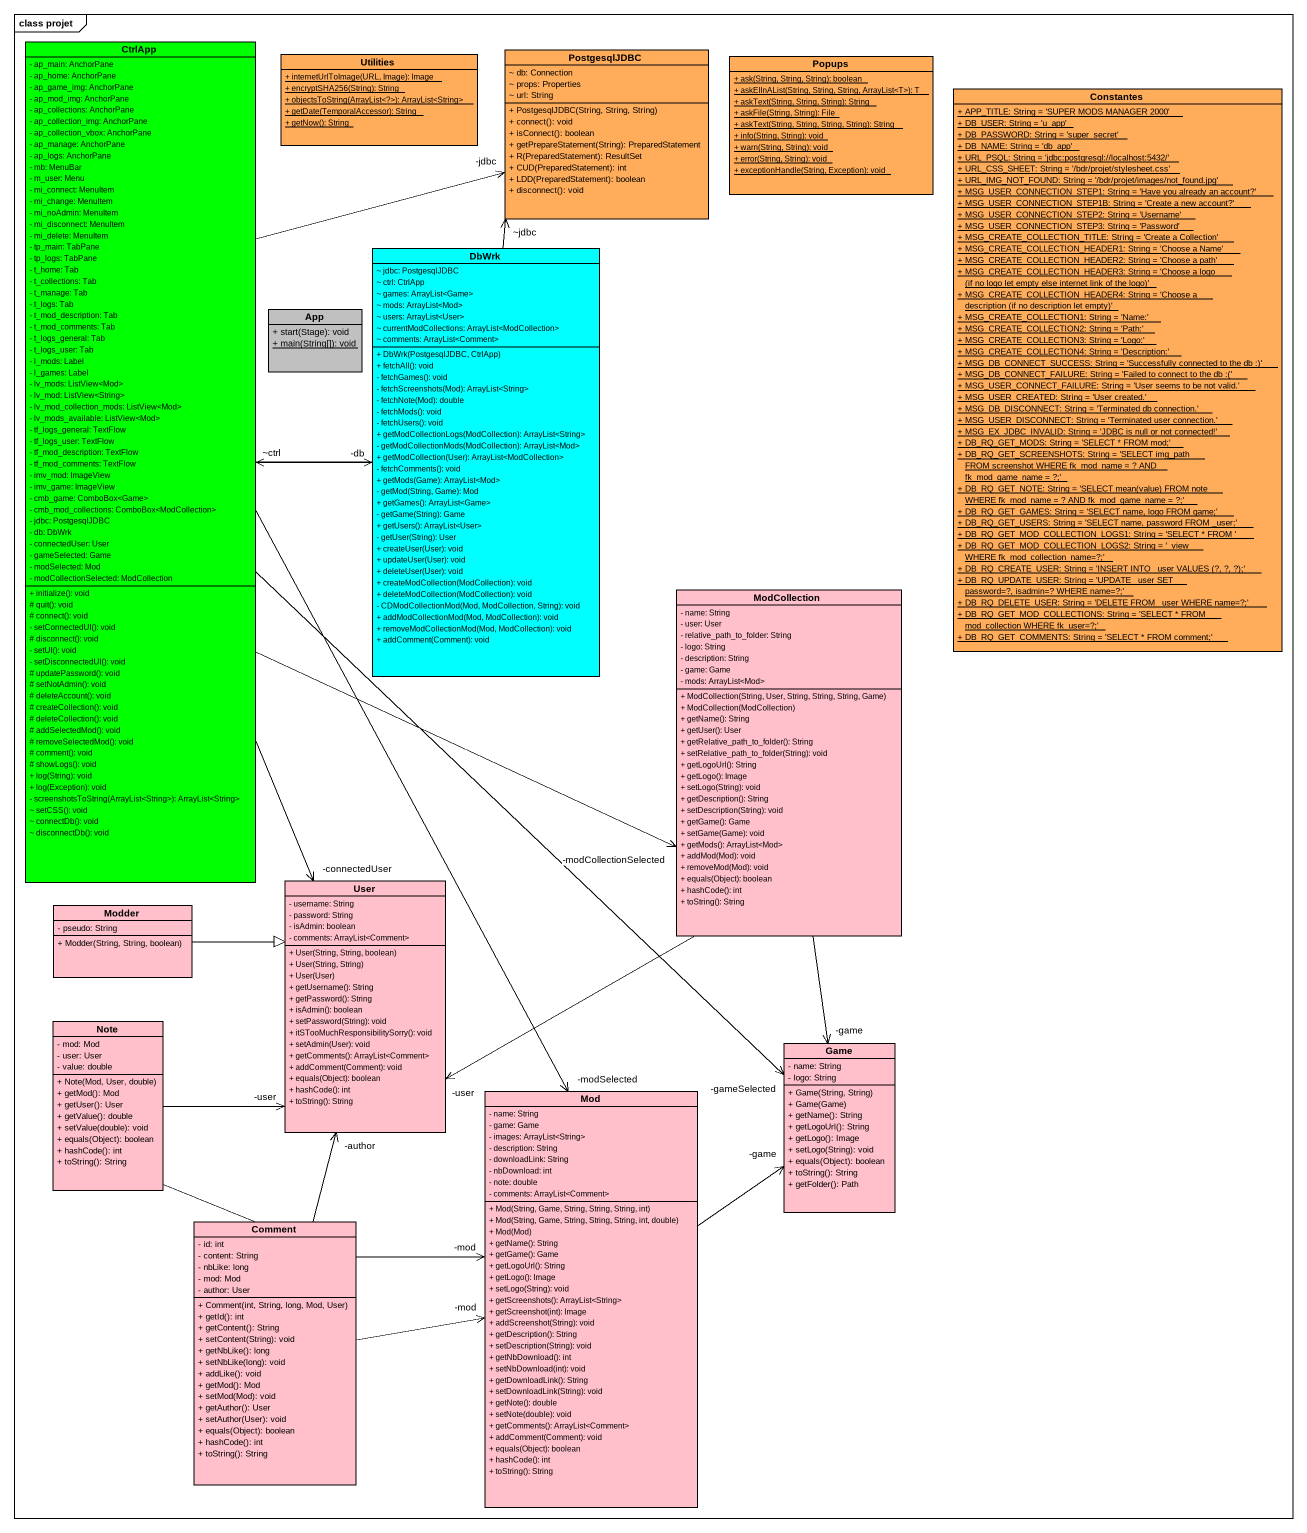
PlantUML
@startuml
mainframe class projet
hide circle
hide empty members
skinparam classAttributeIconSize 0
class CtrlApp #00FF00 {
  - ap_main: AnchorPane
  - ap_home: AnchorPane
  - ap_game_img: AnchorPane
  - ap_mod_img: AnchorPane
  - ap_collections: AnchorPane
  - ap_collection_img: AnchorPane
  - ap_collection_vbox: AnchorPane
  - ap_manage: AnchorPane
  - ap_logs: AnchorPane
  - mb: MenuBar
  - m_user: Menu
  - mi_connect: MenuItem
  - mi_change: MenuItem
  - mi_noAdmin: MenuItem
  - mi_disconnect: MenuItem
  - mi_delete: MenuItem
  - tp_main: TabPane
  - tp_logs: TabPane
  - t_home: Tab
  - t_collections: Tab
  - t_manage: Tab
  - t_logs: Tab
  - t_mod_description: Tab
  - t_mod_comments: Tab
  - t_logs_general: Tab
  - t_logs_user: Tab
  - l_mods: Label
  - l_games: Label
  - lv_mods: ListView<Mod>
  - lv_mod: ListView<String>
  - lv_mod_collection_mods: ListView<Mod>
  - lv_mods_available: ListView<Mod>
  - tf_logs_general: TextFlow
  - tf_logs_user: TextFlow
  - tf_mod_description: TextFlow
  - tf_mod_comments: TextFlow
  - imv_mod: ImageView
  - imv_game: ImageView
  - cmb_game: ComboBox<Game>
  - cmb_mod_collections: ComboBox<ModCollection>
  - jdbc: PostgesqlJDBC
  - db: DbWrk
  - connectedUser: User
  - gameSelected: Game
  - modSelected: Mod
  - modCollectionSelected: ModCollection
  + initialize(): void
  # quit(): void
  # connect(): void
  - setConnectedUI(): void
  # disconnect(): void
  - setUI(): void
  - setDisconnectedUI(): void
  # updatePassword(): void
  # setNotAdmin(): void
  # deleteAccount(): void
  # createCollection(): void
  # deleteCollection(): void
  # addSelectedMod(): void
  # removeSelectedMod(): void
  # comment(): void
  # showLogs(): void
  + log(String): void
  + log(Exception): void
  - screenshotsToString(ArrayList<String>): ArrayList<String>
  ~ setCSS(): void
  ~ connectDb(): void
  ~ disconnectDb(): void
}
class Utilities #FFAD5B {
  {static} + internetUrlToImage(URL, Image): Image
  {static} + encryptSHA256(String): String
  {static} + objectsToString(ArrayList<?>): ArrayList<String>
  {static} + getDate(TemporalAccessor): String
  {static} + getNow(): String
}
class PostgesqlJDBC #FFAD5B {
  ~ db: Connection
  ~ props: Properties
  ~ url: String
  + PostgesqlJDBC(String, String, String)
  + connect(): void
  + isConnect(): boolean
  + getPrepareStatement(String): PreparedStatement
  + R(PreparedStatement): ResultSet
  + CUD(PreparedStatement): int
  + LDD(PreparedStatement): boolean
  + disconnect(): void
}
class Popups #FFAD5B {
  {static} + ask(String, String, String): boolean
  {static} + askElInAList(String, String, String, ArrayList<T>): T
  {static} + askText(String, String, String): String
  {static} + askFile(String, String): File
  {static} + askText(String, String, String, String): String
  {static} + info(String, String): void
  {static} + warn(String, String): void
  {static} + error(String, String): void
  {static} + exceptionHandle(String, Exception): void
}
class Constantes #FFAD5B {
  {static} + APP_TITLE: String = 'SUPER MODS MANAGER 2000'
  {static} + DB_USER: String = 'u_app'
  {static} + DB_PASSWORD: String = 'super_secret'
  {static} + DB_NAME: String = 'db_app'
  {static} + URL_PSQL: String = 'jdbc:postgresql://localhost:5432/'
  {static} + URL_CSS_SHEET: String = '/bdr/projet/stylesheet.css'
  {static} + URL_IMG_NOT_FOUND: String = '/bdr/projet/images/not_found.jpg'
  {static} + MSG_USER_CONNECTION_STEP1: String = 'Have you already an account?'
  {static} + MSG_USER_CONNECTION_STEP1B: String = 'Create a new account?'
  {static} + MSG_USER_CONNECTION_STEP2: String = 'Username'
  {static} + MSG_USER_CONNECTION_STEP3: String = 'Password'
  {static} + MSG_CREATE_COLLECTION_TITLE: String = 'Create a Collection'
  {static} + MSG_CREATE_COLLECTION_HEADER1: String = 'Choose a Name'
  {static} + MSG_CREATE_COLLECTION_HEADER2: String = 'Choose a path'
  {static} {field} + MSG_CREATE_COLLECTION_HEADER3: String = 'Choose a logo (if no logo let empty else internet link of the logo)'
  {static} {field} + MSG_CREATE_COLLECTION_HEADER4: String = 'Choose a description (if no description let empty)'
  {static} + MSG_CREATE_COLLECTION1: String = 'Name:'
  {static} + MSG_CREATE_COLLECTION2: String = 'Path:'
  {static} + MSG_CREATE_COLLECTION3: String = 'Logo:'
  {static} + MSG_CREATE_COLLECTION4: String = 'Description:'
  {static} + MSG_DB_CONNECT_SUCCESS: String = 'Successfully connected to the db :)'
  {static} {field} + MSG_DB_CONNECT_FAILURE: String = 'Failed to connect to the db :('
  {static} + MSG_USER_CONNECT_FAILURE: String = 'User seems to be not valid.'
  {static} + MSG_USER_CREATED: String = 'User created.'
  {static} + MSG_DB_DISCONNECT: String = 'Terminated db connection.'
  {static} + MSG_USER_DISCONNECT: String = 'Terminated user connection.'
  {static} + MSG_EX_JDBC_INVALID: String = 'JDBC is null or not connected!'
  {static} + DB_RQ_GET_MODS: String = 'SELECT * FROM mod;'
  {static} + DB_RQ_GET_SCREENSHOTS: String = 'SELECT img_path FROM screenshot WHERE fk_mod_name = ? AND fk_mod_game_name = ?;'
  {static} {field} + DB_RQ_GET_NOTE: String = 'SELECT mean(value) FROM note WHERE fk_mod_name = ? AND fk_mod_game_name = ?;'
  {static} + DB_RQ_GET_GAMES: String = 'SELECT name, logo FROM game;'
  {static} + DB_RQ_GET_USERS: String = 'SELECT name, password FROM _user;'
  {static} + DB_RQ_GET_MOD_COLLECTION_LOGS1: String = 'SELECT * FROM '
  {static} + DB_RQ_GET_MOD_COLLECTION_LOGS2: String = '_view WHERE fk_mod_collection_name=?;'
  {static} {field} + DB_RQ_CREATE_USER: String = 'INSERT INTO _user VALUES (?, ?, ?);'
  {static} + DB_RQ_UPDATE_USER: String = 'UPDATE _user SET password=?, isadmin=? WHERE name=?;'
  {static} + DB_RQ_DELETE_USER: String = 'DELETE FROM _user WHERE name=?;'
  {static} + DB_RQ_GET_MOD_COLLECTIONS: String = 'SELECT * FROM mod_collection WHERE fk_user=?;'
  {static} + DB_RQ_GET_COMMENTS: String = 'SELECT * FROM comment;'
}
class DbWrk #00FFFF {
  ~ jdbc: PostgesqlJDBC
  ~ ctrl: CtrlApp
  ~ games: ArrayList<Game>
  ~ mods: ArrayList<Mod>
  ~ users: ArrayList<User>
  ~ currentModCollections: ArrayList<ModCollection>
  ~ comments: ArrayList<Comment>
  + DbWrk(PostgesqlJDBC, CtrlApp)
  + fetchAll(): void
  - fetchGames(): void
  - fetchScreenshots(Mod): ArrayList<String>
  - fetchNote(Mod): double
  - fetchMods(): void
  - fetchUsers(): void
  + getModCollectionLogs(ModCollection): ArrayList<String>
  - getModCollectionMods(ModCollection): ArrayList<Mod>
  + getModCollection(User): ArrayList<ModCollection>
  - fetchComments(): void
  + getMods(Game): ArrayList<Mod>
  - getMod(String, Game): Mod
  + getGames(): ArrayList<Game>
  - getGame(String): Game
  + getUsers(): ArrayList<User>
  - getUser(String): User
  + createUser(User): void
  + updateUser(User): void
  + deleteUser(User): void
  + createModCollection(ModCollection): void
  + deleteModCollection(ModCollection): void
  - CDModCollectionMod(Mod, ModCollection, String): void
  + addModCollectionMod(Mod, ModCollection): void
  + removeModCollectionMod(Mod, ModCollection): void
  + addComment(Comment): void
}
class App #C0C0C0 {
  + start(Stage): void
  {static} + main(String[]): void
}
class ModCollection #FFC0CB {
  - name: String
  - user: User
  - relative_path_to_folder: String
  - logo: String
  - description: String
  - game: Game
  - mods: ArrayList<Mod>
  + ModCollection(String, User, String, String, String, Game)
  + ModCollection(ModCollection)
  + getName(): String
  + getUser(): User
  + getRelative_path_to_folder(): String
  + setRelative_path_to_folder(String): void
  + getLogoUrl(): String
  + getLogo(): Image
  + setLogo(String): void
  + getDescription(): String
  + setDescription(String): void
  + getGame(): Game
  + setGame(Game): void
  + getMods(): ArrayList<Mod>
  + addMod(Mod): void
  + removeMod(Mod): void
  + equals(Object): boolean
  + hashCode(): int
  + toString(): String
}
class Modder #FFC0CB {
  - pseudo: String
  + Modder(String, String, boolean)
}
class User #FFC0CB {
  - username: String
  - password: String
  - isAdmin: boolean
  - comments: ArrayList<Comment>
  + User(String, String, boolean)
  + User(String, String)
  + User(User)
  + getUsername(): String
  + getPassword(): String
  + isAdmin(): boolean
  + setPassword(String): void
  + itSTooMuchResponsibilitySorry(): void
  + setAdmin(User): void
  + getComments(): ArrayList<Comment>
  + addComment(Comment): void
  + equals(Object): boolean
  + hashCode(): int
  + toString(): String
}
class "Note" as Note_ #FFC0CB {
  - mod: Mod
  - user: User
  - value: double
  + Note(Mod, User, double)
  + getMod(): Mod
  + getUser(): User
  + getValue(): double
  + setValue(double): void
  + equals(Object): boolean
  + hashCode(): int
  + toString(): String
}
class Game #FFC0CB {
  - name: String
  - logo: String
  + Game(String, String)
  + Game(Game)
  + getName(): String
  + getLogoUrl(): String
  + getLogo(): Image
  + setLogo(String): void
  + equals(Object): boolean
  + toString(): String
  + getFolder(): Path
}
class Mod #FFC0CB {
  - name: String
  - game: Game
  - images: ArrayList<String>
  - description: String
  - downloadLink: String
  - nbDownload: int
  - note: double
  - comments: ArrayList<Comment>
  + Mod(String, Game, String, String, String, int)
  + Mod(String, Game, String, String, String, int, double)
  + Mod(Mod)
  + getName(): String
  + getGame(): Game
  + getLogoUrl(): String
  + getLogo(): Image
  + setLogo(String): void
  + getScreenshots(): ArrayList<String>
  + getScreenshot(int): Image
  + addScreenshot(String): void
  + getDescription(): String
  + setDescription(String): void
  + getNbDownload(): int
  + setNbDownload(int): void
  + getDownloadLink(): String
  + setDownloadLink(String): void
  + getNote(): double
  + setNote(double): void
  + getComments(): ArrayList<Comment>
  + addComment(Comment): void
  + equals(Object): boolean
  + hashCode(): int
  + toString(): String
}
class Comment #FFC0CB {
  - id: int
  - content: String
  - nbLike: long
  - mod: Mod
  - author: User
  + Comment(int, String, long, Mod, User)
  + getId(): int
  + getContent(): String
  + setContent(String): void
  + getNbLike(): long
  + setNbLike(long): void
  + addLike(): void
  + getMod(): Mod
  + setMod(Mod): void
  + getAuthor(): User
  + setAuthor(User): void
  + equals(Object): boolean
  + hashCode(): int
  + toString(): String
}
CtrlApp -up-> "-jdbc" PostgesqlJDBC
CtrlApp -right-> "-db" DbWrk
CtrlApp -right-> "-modCollectionSelected" ModCollection
CtrlApp --> "-connectedUser" User
CtrlApp --> "-gameSelected" Game
CtrlApp --> "-modSelected" Mod
DbWrk -left-> "~ctrl" CtrlApp
DbWrk -up-> "~jdbc" PostgesqlJDBC
ModCollection -left-> "-user" User
ModCollection --> "-game" Game
Modder -right-|> User
Note_ -right-> "-user" User
Note_ -right-> "-mod" Mod
Mod -up-> "-game" Game
Comment -up-> "-author" User
Comment -right-> "-mod" Mod
@enduml
